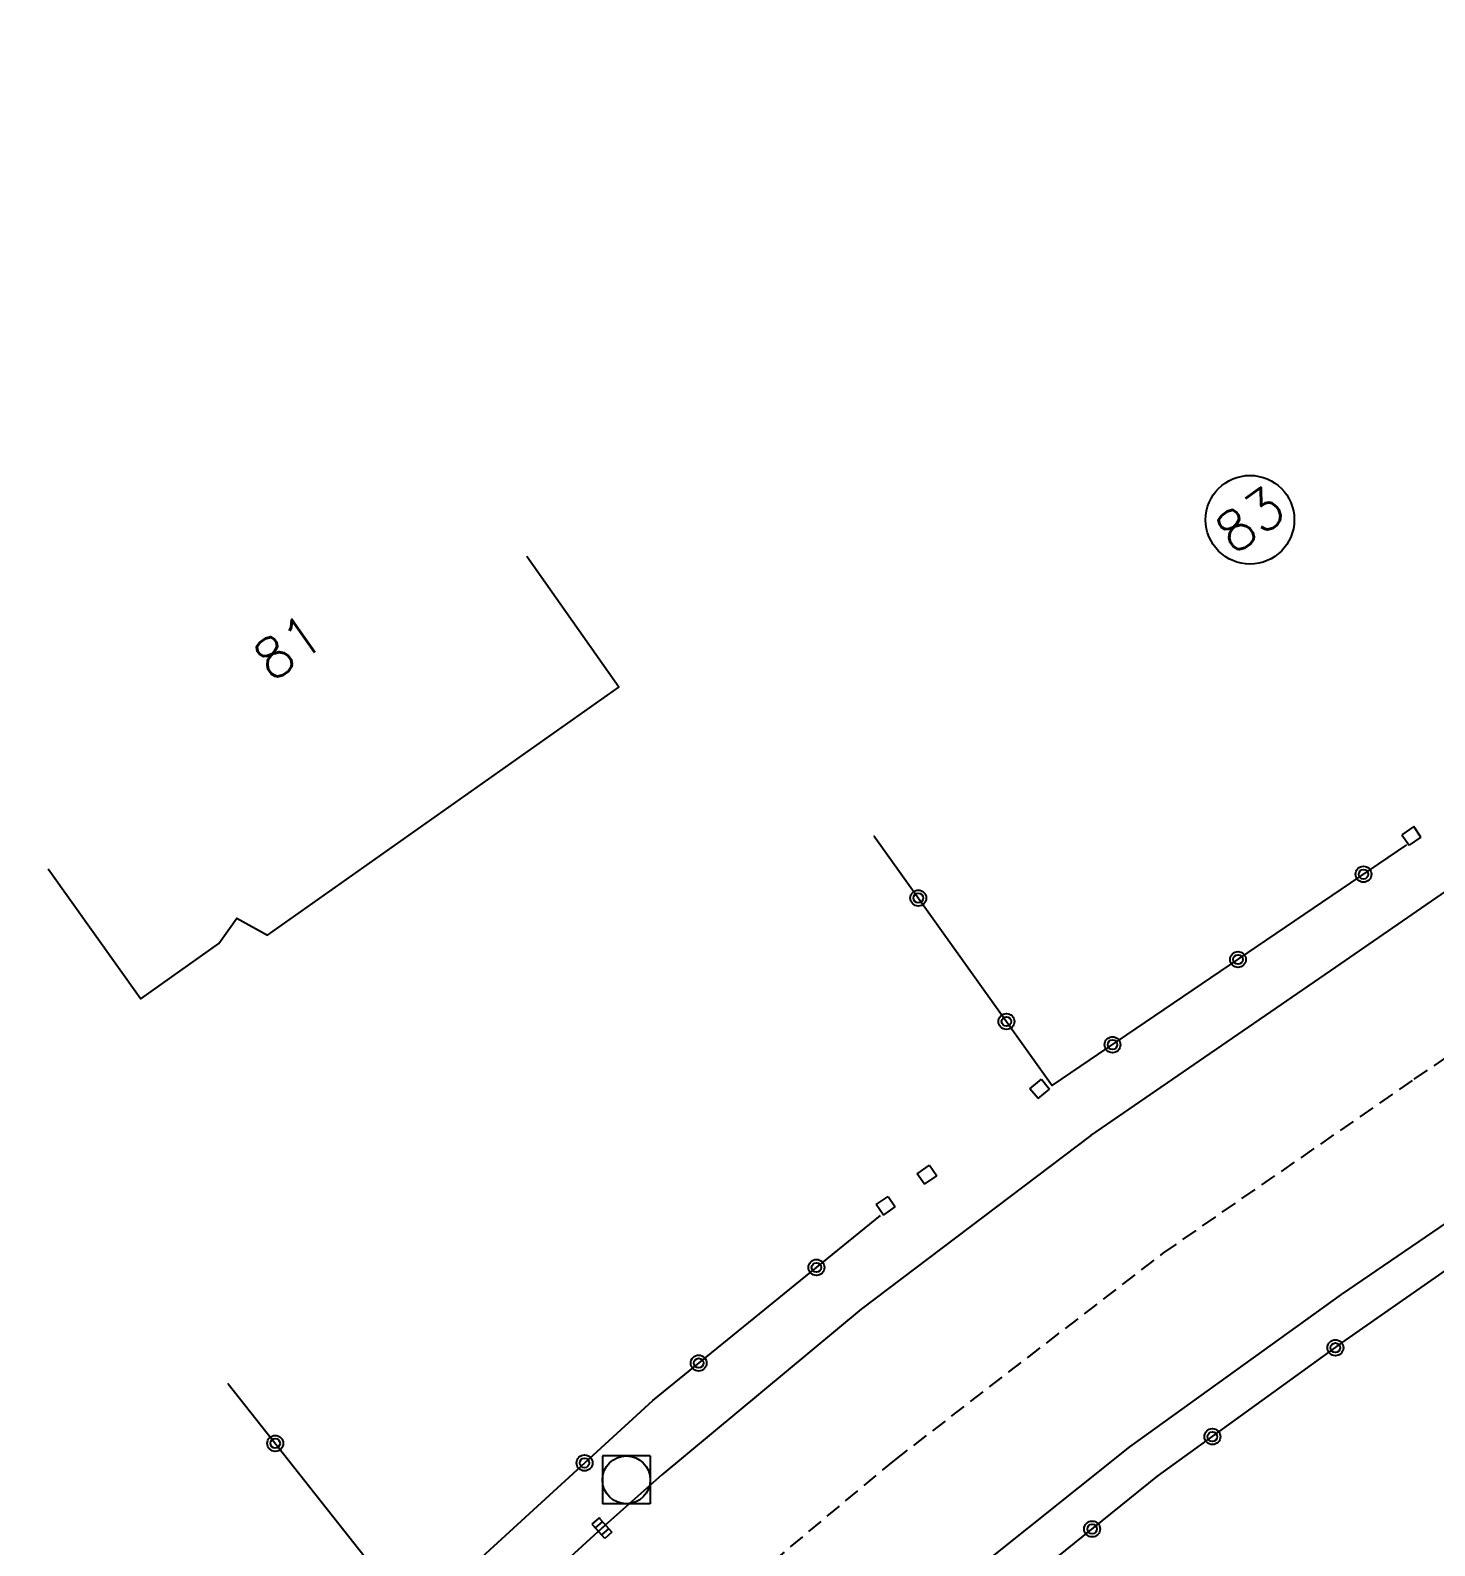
# Model space of a CAD drawing. Header units: millimetres. Extents: x 257000 to 258000, y 143999 to 144912.
# Drawn here: x 257702 to 257745.97, y 144086.77 to 144134.22 of the extents above; entities that cross this region are included whole.
import ezdxf
from ezdxf.enums import TextEntityAlignment as Align

# ---------------------------------------------------------------- set-up
doc = ezdxf.new("R2010")
doc.units = ezdxf.units.MM
doc.linetypes.add('DASHED', pattern=[0.75, 0.5, -0.25])
doc.layers.get('0').update_dxf_attribs({"linetype": 'CONTINUOUS'})
for name, color, linetype in [('W0001', 6, 'DASHED'), ('W0008', 7, 'CONTINUOUS'), ('W0100', 7, 'CONTINUOUS'), ('W0112', 1, 'DASHED'), ('W0322', 7, 'CONTINUOUS'), ('W0400', 7, 'CONTINUOUS'), ('W0420', 7, 'CONTINUOUS'), ('W0991', 7, 'CONTINUOUS'), ('W1102', 7, 'CONTINUOUS')]:
    doc.layers.add(name, color=color, linetype=linetype)
doc.styles.get("Standard").update_dxf_attribs({"font": 'romans.shx', "width": 0.85})

# ---------------------------------------------------------------- blocks, each defined once
blk = doc.blocks.new('T420')
for p, q in [((0.75, 0.75), (-0.75, 0.75)), ((-0.75, 0.75), (-0.75, -0.75)), ((0.75, 0.75), (0.75, -0.75)), ((0.75, -0.75), (-0.75, -0.75))]:
    blk.add_line(p, q)
blk.add_ellipse((0, 0), major_axis=(-0.53, 0.53), ratio=1, start_param=3.926991, end_param=10.210176)
blk = doc.blocks.new('T400')
for p, q in [((-0.15, 0.3), (0.15, 0.3)), ((-0.15, -0.25), (-0.15, 0.3)), ((-0.15, 0.15), (0.15, 0.15)), ((-0.15, 0), (0.15, 0)), ((0.15, 0.3), (0.15, -0.25)), ((-0.15, -0.15), (0.15, -0.15)), ((-0.15, -0.25), (-0.15, -0.3)), ((-0.15, -0.3), (0.15, -0.3)), ((0.15, -0.3), (0.15, -0.25))]:
    blk.add_line(p, q)
blk = doc.blocks.new('t322o')
at = {"color": 0, "linetype": 'Continuous'}
for radius in [0.25, 0.15]:
    blk.add_circle((0, 0), radius, dxfattribs=at)

msp = doc.modelspace()

# ---------------------------------------------------------------- linework, layer by layer
at = {"layer": 'W0001'}
msp.add_lwpolyline([(257676.427, 144003.839), (257681.569, 144019.272), (257684.639, 144028.299), (257690.66, 144042.172), (257694.282, 144049.424), (257698.154, 144056.053), (257702.964, 144063.384), (257709.774, 144071.389), (257714.133, 144076.01), (257719.528, 144081.23), (257724.076, 144085.283), (257729.068, 144089.448), (257737.474, 144095.926), (257745.336, 144101.371), (257755.728, 144108.462), (257766.66, 144115.965), (257778.455, 144124.048), (257790.88, 144132.564), (257808.446, 144144.59), (257820.688, 144152.924), (257836.388, 144163.628), (257857.18, 144177.852)], dxfattribs=at)
at = {"layer": 'W0008'}
msp.add_line((257735.207, 144099.607), (257742.881, 144104.881), dxfattribs=at)
for points in [[(257742.881, 144104.881), (257749.748, 144109.626), (257758.025, 144115.237), (257768.883, 144122.747), (257787.601, 144135.484), (257796.966, 144141.793), (257805.955, 144148.043), (257834.744, 144167.637), (257842.17, 144172.812), (257872.29, 144193.255), (257883.952, 144201.357), (257910.337, 144219.388), (257922.993, 144228.13), (257956.738, 144251.124), (257963.577, 144255.858)], [(257679.66, 144000), (257681.972, 144006.928), (257688.612, 144026.74), (257691.974, 144035.278), (257694.49, 144040.865), (257697.335, 144046.254), (257697.79, 144047.134), (257701.373, 144053.288), (257705.96, 144060.008), (257712.397, 144067.926), (257717.952, 144073.877), (257722.368, 144078.087), (257722.692, 144078.399), (257730.052, 144084.772), (257736.424, 144089.863), (257743.055, 144094.63), (257752.525, 144101.092), (257757.57, 144104.491), (257769.867, 144112.938), (257787.469, 144125.02), (257800.847, 144134.266), (257821.025, 144148.008), (257838.033, 144159.618), (257876.228, 144185.721)], [(257735.207, 144099.607), (257728.015, 144094.175), (257721.78, 144088.98), (257719.9, 144087.314), (257713.477, 144081.435), (257707.15, 144074.852), (257702.045, 144068.97), (257697.89, 144064.552), (257695.244, 144062.155), (257692.317, 144059.927), (257688.66, 144057.702), (257685.959, 144056.394), (257683.095, 144055.196), (257677.498, 144053.536), (257671.175, 144052.454), (257666.73, 144051.725), (257655.185, 144049.865)]]:
    msp.add_lwpolyline(points, dxfattribs=at)
at = {"layer": 'W0100'}
msp.add_lwpolyline([(257702.565, 144107.965), (257705.465, 144103.892), (257707.903, 144105.628), (257708.469, 144106.415), (257709.425, 144105.884), (257720.43, 144113.656), (257717.545, 144117.74), (257717.545, 144117.74), (257717.545, 144117.74), (257717.545, 144117.74), (257717.545, 144117.74), (257717.545, 144117.74), (257717.545, 144117.74), (257717.545, 144117.74), (257717.545, 144117.74), (257717.545, 144117.74), (257717.545, 144117.74), (257717.545, 144117.74), (257717.545, 144117.74), (257717.545, 144117.74), (257717.545, 144117.74), (257717.545, 144117.74), (257717.545, 144117.74), (257717.545, 144117.74), (257717.545, 144117.74), (257717.545, 144117.74), (257717.545, 144117.74), (257717.545, 144117.74), (257717.545, 144117.74), (257717.545, 144117.74), (257717.545, 144117.74), (257717.545, 144117.74), (257717.545, 144117.74), (257717.545, 144117.74), (257717.545, 144117.74), (257717.545, 144117.74), (257717.545, 144117.74), (257717.545, 144117.74), (257717.545, 144117.74), (257717.545, 144117.74), (257717.545, 144117.74), (257717.545, 144117.74), (257717.545, 144117.74), (257717.545, 144117.74), (257717.545, 144117.74), (257717.545, 144117.74), (257717.545, 144117.74), (257717.545, 144117.74), (257717.545, 144117.74), (257717.545, 144117.74), (257717.545, 144117.74), (257717.545, 144117.74), (257717.545, 144117.74), (257717.545, 144117.74), (257717.545, 144117.74), (257717.545, 144117.74), (257717.545, 144117.74), (257717.545, 144117.74), (257717.545, 144117.74), (257717.545, 144117.74), (257717.545, 144117.74), (257717.545, 144117.74), (257717.545, 144117.74), (257717.545, 144117.74), (257717.545, 144117.74), (257717.545, 144117.74), (257717.545, 144117.74), (257717.545, 144117.74), (257717.545, 144117.74), (257717.545, 144117.74), (257717.545, 144117.74), (257717.545, 144117.74), (257717.545, 144117.74), (257717.545, 144117.74), (257717.545, 144117.74), (257717.545, 144117.74), (257717.545, 144117.74), (257717.545, 144117.74), (257717.545, 144117.74), (257717.545, 144117.74), (257717.545, 144117.74), (257717.545, 144117.74), (257717.545, 144117.74), (257717.545, 144117.74), (257717.545, 144117.74), (257717.545, 144117.74), (257717.545, 144117.74), (257717.545, 144117.74), (257717.545, 144117.74), (257717.545, 144117.74), (257717.545, 144117.74), (257717.545, 144117.74), (257717.545, 144117.74), (257717.545, 144117.74), (257717.545, 144117.74), (257717.545, 144117.74), (257717.545, 144117.74), (257717.545, 144117.74), (257717.545, 144117.74), (257717.545, 144117.74), (257717.545, 144117.74), (257717.545, 144117.74), (257717.545, 144117.74), (257717.545, 144117.74), (257717.545, 144117.74), (257717.545, 144117.74), (257717.545, 144117.74), (257717.545, 144117.74), (257717.545, 144117.74), (257717.545, 144117.74), (257717.545, 144117.74), (257717.545, 144117.74), (257717.545, 144117.74), (257717.545, 144117.74), (257717.545, 144117.74), (257717.545, 144117.74), (257717.545, 144117.74), (257717.545, 144117.74), (257717.545, 144117.74), (257717.545, 144117.74)], dxfattribs=at)
at = {"layer": 'W0112'}
for points in [[(257745.543, 144108.958), (257745.316, 144109.287), (257744.944, 144109.031), (257745.171, 144108.702), (257745.171, 144108.702), (257745.171, 144108.702), (257745.171, 144108.702), (257745.171, 144108.702), (257745.171, 144108.702), (257745.171, 144108.702), (257745.171, 144108.702), (257745.171, 144108.702), (257745.171, 144108.702), (257745.171, 144108.702), (257745.171, 144108.702), (257745.171, 144108.702), (257745.171, 144108.702), (257745.171, 144108.702), (257745.171, 144108.702), (257745.171, 144108.702), (257745.171, 144108.702), (257745.171, 144108.702), (257745.171, 144108.702), (257745.171, 144108.702), (257745.171, 144108.702), (257745.171, 144108.702), (257745.171, 144108.702), (257745.171, 144108.702), (257745.171, 144108.702), (257745.171, 144108.702), (257745.171, 144108.702), (257745.171, 144108.702), (257745.171, 144108.702), (257745.171, 144108.702), (257745.171, 144108.702), (257745.171, 144108.702), (257745.171, 144108.702), (257745.171, 144108.702), (257745.171, 144108.702), (257745.171, 144108.702), (257745.171, 144108.702), (257745.171, 144108.702), (257745.171, 144108.702), (257745.171, 144108.702), (257745.171, 144108.702), (257745.171, 144108.702), (257745.171, 144108.702), (257745.171, 144108.702), (257745.171, 144108.702), (257745.171, 144108.702), (257745.171, 144108.702), (257745.171, 144108.702), (257745.171, 144108.702), (257745.171, 144108.702), (257745.171, 144108.702), (257745.171, 144108.702), (257745.171, 144108.702), (257745.171, 144108.702), (257745.171, 144108.702), (257745.171, 144108.702), (257745.171, 144108.702), (257745.171, 144108.702), (257745.171, 144108.702), (257745.171, 144108.702), (257745.171, 144108.702), (257745.171, 144108.702), (257745.171, 144108.702), (257745.171, 144108.702), (257745.171, 144108.702), (257745.171, 144108.702), (257745.171, 144108.702), (257745.171, 144108.702), (257745.171, 144108.702), (257745.171, 144108.702), (257745.171, 144108.702), (257745.171, 144108.702), (257745.171, 144108.702), (257745.171, 144108.702), (257745.171, 144108.702), (257745.171, 144108.702), (257745.171, 144108.702), (257745.171, 144108.702), (257745.171, 144108.702), (257745.171, 144108.702), (257745.171, 144108.702), (257745.171, 144108.702), (257745.171, 144108.702), (257745.171, 144108.702), (257745.171, 144108.702), (257745.171, 144108.702), (257745.171, 144108.702), (257745.171, 144108.702), (257745.171, 144108.702), (257745.171, 144108.702), (257745.171, 144108.702), (257745.171, 144108.702), (257745.171, 144108.702), (257745.171, 144108.702), (257745.171, 144108.702), (257745.171, 144108.702), (257745.171, 144108.702), (257745.171, 144108.702), (257745.171, 144108.702), (257745.171, 144108.702), (257745.171, 144108.702), (257745.171, 144108.702), (257745.171, 144108.702), (257745.171, 144108.702), (257745.171, 144108.702), (257745.171, 144108.702), (257745.171, 144108.702), (257745.171, 144108.702), (257745.171, 144108.702), (257745.171, 144108.702), (257745.171, 144108.702), (257745.171, 144108.702), (257745.171, 144108.702), (257745.171, 144108.702), (257745.171, 144108.702), (257745.171, 144108.702)], [(257745.543, 144108.958), (257745.171, 144108.702), (257745.171, 144108.702), (257745.171, 144108.702), (257745.171, 144108.702), (257745.171, 144108.702), (257745.171, 144108.702), (257745.171, 144108.702), (257745.171, 144108.702), (257745.171, 144108.702), (257745.171, 144108.702), (257745.171, 144108.702), (257745.171, 144108.702), (257745.171, 144108.702), (257745.171, 144108.702), (257745.171, 144108.702), (257745.171, 144108.702), (257745.171, 144108.702), (257745.171, 144108.702), (257745.171, 144108.702), (257745.171, 144108.702), (257745.171, 144108.702), (257745.171, 144108.702), (257745.171, 144108.702), (257745.171, 144108.702), (257745.171, 144108.702), (257745.171, 144108.702), (257745.171, 144108.702), (257745.171, 144108.702), (257745.171, 144108.702), (257745.171, 144108.702), (257745.171, 144108.702), (257745.171, 144108.702), (257745.171, 144108.702), (257745.171, 144108.702), (257745.171, 144108.702), (257745.171, 144108.702), (257745.171, 144108.702), (257745.171, 144108.702), (257745.171, 144108.702), (257745.171, 144108.702), (257745.171, 144108.702), (257745.171, 144108.702), (257745.171, 144108.702), (257745.171, 144108.702), (257745.171, 144108.702), (257745.171, 144108.702), (257745.171, 144108.702), (257745.171, 144108.702), (257745.171, 144108.702), (257745.171, 144108.702), (257745.171, 144108.702), (257745.171, 144108.702), (257745.171, 144108.702), (257745.171, 144108.702), (257745.171, 144108.702), (257745.171, 144108.702), (257745.171, 144108.702), (257745.171, 144108.702), (257745.171, 144108.702), (257745.171, 144108.702), (257745.171, 144108.702), (257745.171, 144108.702), (257745.171, 144108.702), (257745.171, 144108.702), (257745.171, 144108.702), (257745.171, 144108.702), (257745.171, 144108.702), (257745.171, 144108.702), (257745.171, 144108.702), (257745.171, 144108.702), (257745.171, 144108.702), (257745.171, 144108.702), (257745.171, 144108.702), (257745.171, 144108.702), (257745.171, 144108.702), (257745.171, 144108.702), (257745.171, 144108.702), (257745.171, 144108.702), (257745.171, 144108.702), (257745.171, 144108.702), (257745.171, 144108.702), (257745.171, 144108.702), (257745.171, 144108.702), (257745.171, 144108.702), (257745.171, 144108.702), (257745.171, 144108.702), (257745.171, 144108.702), (257745.171, 144108.702), (257745.171, 144108.702), (257745.171, 144108.702), (257745.171, 144108.702), (257745.171, 144108.702), (257745.171, 144108.702), (257745.171, 144108.702), (257745.171, 144108.702), (257745.171, 144108.702), (257745.171, 144108.702), (257745.171, 144108.702), (257745.171, 144108.702), (257745.171, 144108.702), (257745.171, 144108.702), (257745.171, 144108.702), (257745.171, 144108.702), (257745.171, 144108.702), (257745.171, 144108.702), (257745.171, 144108.702), (257745.171, 144108.702), (257745.171, 144108.702), (257745.171, 144108.702), (257745.171, 144108.702), (257745.171, 144108.702), (257745.171, 144108.702), (257745.171, 144108.702), (257745.171, 144108.702), (257745.171, 144108.702), (257745.171, 144108.702), (257745.171, 144108.702), (257745.171, 144108.702), (257745.171, 144108.702)], [(257733.554, 144100.767), (257733.299, 144101.076), (257733.659, 144101.372), (257733.913, 144101.064), (257733.913, 144101.064), (257733.913, 144101.064), (257733.913, 144101.064), (257733.913, 144101.064), (257733.913, 144101.064), (257733.913, 144101.064), (257733.913, 144101.064), (257733.913, 144101.064), (257733.913, 144101.064), (257733.913, 144101.064), (257733.913, 144101.064), (257733.913, 144101.064), (257733.913, 144101.064), (257733.913, 144101.064), (257733.913, 144101.064), (257733.913, 144101.064), (257733.913, 144101.064), (257733.913, 144101.064), (257733.913, 144101.064), (257733.913, 144101.064), (257733.913, 144101.064), (257733.913, 144101.064), (257733.913, 144101.064), (257733.913, 144101.064), (257733.913, 144101.064), (257733.913, 144101.064), (257733.913, 144101.064), (257733.913, 144101.064), (257733.913, 144101.064), (257733.913, 144101.064), (257733.913, 144101.064), (257733.913, 144101.064), (257733.913, 144101.064), (257733.913, 144101.064), (257733.913, 144101.064), (257733.913, 144101.064), (257733.913, 144101.064), (257733.913, 144101.064), (257733.913, 144101.064), (257733.913, 144101.064), (257733.913, 144101.064), (257733.913, 144101.064), (257733.913, 144101.064), (257733.913, 144101.064), (257733.913, 144101.064), (257733.913, 144101.064), (257733.913, 144101.064), (257733.913, 144101.064), (257733.913, 144101.064), (257733.913, 144101.064), (257733.913, 144101.064), (257733.913, 144101.064), (257733.913, 144101.064), (257733.913, 144101.064), (257733.913, 144101.064), (257733.913, 144101.064), (257733.913, 144101.064), (257733.913, 144101.064), (257733.913, 144101.064), (257733.913, 144101.064), (257733.913, 144101.064), (257733.913, 144101.064), (257733.913, 144101.064), (257733.913, 144101.064), (257733.913, 144101.064), (257733.913, 144101.064), (257733.913, 144101.064), (257733.913, 144101.064), (257733.913, 144101.064), (257733.913, 144101.064), (257733.913, 144101.064), (257733.913, 144101.064), (257733.913, 144101.064), (257733.913, 144101.064), (257733.913, 144101.064), (257733.913, 144101.064), (257733.913, 144101.064), (257733.913, 144101.064), (257733.913, 144101.064), (257733.913, 144101.064), (257733.913, 144101.064), (257733.913, 144101.064), (257733.913, 144101.064), (257733.913, 144101.064), (257733.913, 144101.064), (257733.913, 144101.064), (257733.913, 144101.064), (257733.913, 144101.064), (257733.913, 144101.064), (257733.913, 144101.064), (257733.913, 144101.064), (257733.913, 144101.064), (257733.913, 144101.064), (257733.913, 144101.064), (257733.913, 144101.064), (257733.913, 144101.064), (257733.913, 144101.064), (257733.913, 144101.064), (257733.913, 144101.064), (257733.913, 144101.064), (257733.913, 144101.064), (257733.913, 144101.064), (257733.913, 144101.064), (257733.913, 144101.064), (257733.913, 144101.064), (257733.913, 144101.064), (257733.913, 144101.064), (257733.913, 144101.064), (257733.913, 144101.064), (257733.913, 144101.064), (257733.913, 144101.064), (257733.913, 144101.064), (257733.913, 144101.064), (257733.913, 144101.064), (257733.913, 144101.064), (257733.913, 144101.064)], [(257733.554, 144100.767), (257733.913, 144101.064), (257733.913, 144101.064), (257733.913, 144101.064), (257733.913, 144101.064), (257733.913, 144101.064), (257733.913, 144101.064), (257733.913, 144101.064), (257733.913, 144101.064), (257733.913, 144101.064), (257733.913, 144101.064), (257733.913, 144101.064), (257733.913, 144101.064), (257733.913, 144101.064), (257733.913, 144101.064), (257733.913, 144101.064), (257733.913, 144101.064), (257733.913, 144101.064), (257733.913, 144101.064), (257733.913, 144101.064), (257733.913, 144101.064), (257733.913, 144101.064), (257733.913, 144101.064), (257733.913, 144101.064), (257733.913, 144101.064), (257733.913, 144101.064), (257733.913, 144101.064), (257733.913, 144101.064), (257733.913, 144101.064), (257733.913, 144101.064), (257733.913, 144101.064), (257733.913, 144101.064), (257733.913, 144101.064), (257733.913, 144101.064), (257733.913, 144101.064), (257733.913, 144101.064), (257733.913, 144101.064), (257733.913, 144101.064), (257733.913, 144101.064), (257733.913, 144101.064), (257733.913, 144101.064), (257733.913, 144101.064), (257733.913, 144101.064), (257733.913, 144101.064), (257733.913, 144101.064), (257733.913, 144101.064), (257733.913, 144101.064), (257733.913, 144101.064), (257733.913, 144101.064), (257733.913, 144101.064), (257733.913, 144101.064), (257733.913, 144101.064), (257733.913, 144101.064), (257733.913, 144101.064), (257733.913, 144101.064), (257733.913, 144101.064), (257733.913, 144101.064), (257733.913, 144101.064), (257733.913, 144101.064), (257733.913, 144101.064), (257733.913, 144101.064), (257733.913, 144101.064), (257733.913, 144101.064), (257733.913, 144101.064), (257733.913, 144101.064), (257733.913, 144101.064), (257733.913, 144101.064), (257733.913, 144101.064), (257733.913, 144101.064), (257733.913, 144101.064), (257733.913, 144101.064), (257733.913, 144101.064), (257733.913, 144101.064), (257733.913, 144101.064), (257733.913, 144101.064), (257733.913, 144101.064), (257733.913, 144101.064), (257733.913, 144101.064), (257733.913, 144101.064), (257733.913, 144101.064), (257733.913, 144101.064), (257733.913, 144101.064), (257733.913, 144101.064), (257733.913, 144101.064), (257733.913, 144101.064), (257733.913, 144101.064), (257733.913, 144101.064), (257733.913, 144101.064), (257733.913, 144101.064), (257733.913, 144101.064), (257733.913, 144101.064), (257733.913, 144101.064), (257733.913, 144101.064), (257733.913, 144101.064), (257733.913, 144101.064), (257733.913, 144101.064), (257733.913, 144101.064), (257733.913, 144101.064), (257733.913, 144101.064), (257733.913, 144101.064), (257733.913, 144101.064), (257733.913, 144101.064), (257733.913, 144101.064), (257733.913, 144101.064), (257733.913, 144101.064), (257733.913, 144101.064), (257733.913, 144101.064), (257733.913, 144101.064), (257733.913, 144101.064), (257733.913, 144101.064), (257733.913, 144101.064), (257733.913, 144101.064), (257733.913, 144101.064), (257733.913, 144101.064), (257733.913, 144101.064), (257733.913, 144101.064), (257733.913, 144101.064), (257733.913, 144101.064), (257733.913, 144101.064), (257733.913, 144101.064)], [(257729.996, 144098.082), (257729.769, 144098.411), (257730.159, 144098.68), (257730.386, 144098.35), (257730.386, 144098.35), (257730.386, 144098.35), (257730.386, 144098.35), (257730.386, 144098.35), (257730.386, 144098.35), (257730.386, 144098.35), (257730.386, 144098.35), (257730.386, 144098.35), (257730.386, 144098.35), (257730.386, 144098.35), (257730.386, 144098.35), (257730.386, 144098.35), (257730.386, 144098.35), (257730.386, 144098.35), (257730.386, 144098.35), (257730.386, 144098.35), (257730.386, 144098.35), (257730.386, 144098.35), (257730.386, 144098.35), (257730.386, 144098.35), (257730.386, 144098.35), (257730.386, 144098.35), (257730.386, 144098.35), (257730.386, 144098.35), (257730.386, 144098.35), (257730.386, 144098.35), (257730.386, 144098.35), (257730.386, 144098.35), (257730.386, 144098.35), (257730.386, 144098.35), (257730.386, 144098.35), (257730.386, 144098.35), (257730.386, 144098.35), (257730.386, 144098.35), (257730.386, 144098.35), (257730.386, 144098.35), (257730.386, 144098.35), (257730.386, 144098.35), (257730.386, 144098.35), (257730.386, 144098.35), (257730.386, 144098.35), (257730.386, 144098.35), (257730.386, 144098.35), (257730.386, 144098.35), (257730.386, 144098.35), (257730.386, 144098.35), (257730.386, 144098.35), (257730.386, 144098.35), (257730.386, 144098.35), (257730.386, 144098.35), (257730.386, 144098.35), (257730.386, 144098.35), (257730.386, 144098.35), (257730.386, 144098.35), (257730.386, 144098.35), (257730.386, 144098.35), (257730.386, 144098.35), (257730.386, 144098.35), (257730.386, 144098.35), (257730.386, 144098.35), (257730.386, 144098.35), (257730.386, 144098.35), (257730.386, 144098.35), (257730.386, 144098.35), (257730.386, 144098.35), (257730.386, 144098.35), (257730.386, 144098.35), (257730.386, 144098.35), (257730.386, 144098.35), (257730.386, 144098.35), (257730.386, 144098.35), (257730.386, 144098.35), (257730.386, 144098.35), (257730.386, 144098.35), (257730.386, 144098.35), (257730.386, 144098.35), (257730.386, 144098.35), (257730.386, 144098.35), (257730.386, 144098.35), (257730.386, 144098.35), (257730.386, 144098.35), (257730.386, 144098.35), (257730.386, 144098.35), (257730.386, 144098.35), (257730.386, 144098.35), (257730.386, 144098.35), (257730.386, 144098.35), (257730.386, 144098.35), (257730.386, 144098.35), (257730.386, 144098.35), (257730.386, 144098.35), (257730.386, 144098.35), (257730.386, 144098.35), (257730.386, 144098.35), (257730.386, 144098.35), (257730.386, 144098.35), (257730.386, 144098.35), (257730.386, 144098.35), (257730.386, 144098.35), (257730.386, 144098.35), (257730.386, 144098.35), (257730.386, 144098.35), (257730.386, 144098.35), (257730.386, 144098.35), (257730.386, 144098.35), (257730.386, 144098.35), (257730.386, 144098.35), (257730.386, 144098.35), (257730.386, 144098.35), (257730.386, 144098.35), (257730.386, 144098.35), (257730.386, 144098.35), (257730.386, 144098.35), (257730.386, 144098.35), (257730.386, 144098.35), (257730.386, 144098.35)], [(257729.996, 144098.082), (257730.386, 144098.35), (257730.386, 144098.35), (257730.386, 144098.35), (257730.386, 144098.35), (257730.386, 144098.35), (257730.386, 144098.35), (257730.386, 144098.35), (257730.386, 144098.35), (257730.386, 144098.35), (257730.386, 144098.35), (257730.386, 144098.35), (257730.386, 144098.35), (257730.386, 144098.35), (257730.386, 144098.35), (257730.386, 144098.35), (257730.386, 144098.35), (257730.386, 144098.35), (257730.386, 144098.35), (257730.386, 144098.35), (257730.386, 144098.35), (257730.386, 144098.35), (257730.386, 144098.35), (257730.386, 144098.35), (257730.386, 144098.35), (257730.386, 144098.35), (257730.386, 144098.35), (257730.386, 144098.35), (257730.386, 144098.35), (257730.386, 144098.35), (257730.386, 144098.35), (257730.386, 144098.35), (257730.386, 144098.35), (257730.386, 144098.35), (257730.386, 144098.35), (257730.386, 144098.35), (257730.386, 144098.35), (257730.386, 144098.35), (257730.386, 144098.35), (257730.386, 144098.35), (257730.386, 144098.35), (257730.386, 144098.35), (257730.386, 144098.35), (257730.386, 144098.35), (257730.386, 144098.35), (257730.386, 144098.35), (257730.386, 144098.35), (257730.386, 144098.35), (257730.386, 144098.35), (257730.386, 144098.35), (257730.386, 144098.35), (257730.386, 144098.35), (257730.386, 144098.35), (257730.386, 144098.35), (257730.386, 144098.35), (257730.386, 144098.35), (257730.386, 144098.35), (257730.386, 144098.35), (257730.386, 144098.35), (257730.386, 144098.35), (257730.386, 144098.35), (257730.386, 144098.35), (257730.386, 144098.35), (257730.386, 144098.35), (257730.386, 144098.35), (257730.386, 144098.35), (257730.386, 144098.35), (257730.386, 144098.35), (257730.386, 144098.35), (257730.386, 144098.35), (257730.386, 144098.35), (257730.386, 144098.35), (257730.386, 144098.35), (257730.386, 144098.35), (257730.386, 144098.35), (257730.386, 144098.35), (257730.386, 144098.35), (257730.386, 144098.35), (257730.386, 144098.35), (257730.386, 144098.35), (257730.386, 144098.35), (257730.386, 144098.35), (257730.386, 144098.35), (257730.386, 144098.35), (257730.386, 144098.35), (257730.386, 144098.35), (257730.386, 144098.35), (257730.386, 144098.35), (257730.386, 144098.35), (257730.386, 144098.35), (257730.386, 144098.35), (257730.386, 144098.35), (257730.386, 144098.35), (257730.386, 144098.35), (257730.386, 144098.35), (257730.386, 144098.35), (257730.386, 144098.35), (257730.386, 144098.35), (257730.386, 144098.35), (257730.386, 144098.35), (257730.386, 144098.35), (257730.386, 144098.35), (257730.386, 144098.35), (257730.386, 144098.35), (257730.386, 144098.35), (257730.386, 144098.35), (257730.386, 144098.35), (257730.386, 144098.35), (257730.386, 144098.35), (257730.386, 144098.35), (257730.386, 144098.35), (257730.386, 144098.35), (257730.386, 144098.35), (257730.386, 144098.35), (257730.386, 144098.35), (257730.386, 144098.35), (257730.386, 144098.35), (257730.386, 144098.35), (257730.386, 144098.35), (257730.386, 144098.35)], [(257728.712, 144097.12), (257728.487, 144097.451), (257728.861, 144097.704), (257729.086, 144097.373), (257729.086, 144097.373), (257729.086, 144097.373), (257729.086, 144097.373), (257729.086, 144097.373), (257729.086, 144097.373), (257729.086, 144097.373), (257729.086, 144097.373), (257729.086, 144097.373), (257729.086, 144097.373), (257729.086, 144097.373), (257729.086, 144097.373), (257729.086, 144097.373), (257729.086, 144097.373), (257729.086, 144097.373), (257729.086, 144097.373), (257729.086, 144097.373), (257729.086, 144097.373), (257729.086, 144097.373), (257729.086, 144097.373), (257729.086, 144097.373), (257729.086, 144097.373), (257729.086, 144097.373), (257729.086, 144097.373), (257729.086, 144097.373), (257729.086, 144097.373), (257729.086, 144097.373), (257729.086, 144097.373), (257729.086, 144097.373), (257729.086, 144097.373), (257729.086, 144097.373), (257729.086, 144097.373), (257729.086, 144097.373), (257729.086, 144097.373), (257729.086, 144097.373), (257729.086, 144097.373), (257729.086, 144097.373), (257729.086, 144097.373), (257729.086, 144097.373), (257729.086, 144097.373), (257729.086, 144097.373), (257729.086, 144097.373), (257729.086, 144097.373), (257729.086, 144097.373), (257729.086, 144097.373), (257729.086, 144097.373), (257729.086, 144097.373), (257729.086, 144097.373), (257729.086, 144097.373), (257729.086, 144097.373), (257729.086, 144097.373), (257729.086, 144097.373), (257729.086, 144097.373), (257729.086, 144097.373), (257729.086, 144097.373), (257729.086, 144097.373), (257729.086, 144097.373), (257729.086, 144097.373), (257729.086, 144097.373), (257729.086, 144097.373), (257729.086, 144097.373), (257729.086, 144097.373), (257729.086, 144097.373), (257729.086, 144097.373), (257729.086, 144097.373), (257729.086, 144097.373), (257729.086, 144097.373), (257729.086, 144097.373), (257729.086, 144097.373), (257729.086, 144097.373), (257729.086, 144097.373), (257729.086, 144097.373), (257729.086, 144097.373), (257729.086, 144097.373), (257729.086, 144097.373), (257729.086, 144097.373), (257729.086, 144097.373), (257729.086, 144097.373), (257729.086, 144097.373), (257729.086, 144097.373), (257729.086, 144097.373), (257729.086, 144097.373), (257729.086, 144097.373), (257729.086, 144097.373), (257729.086, 144097.373), (257729.086, 144097.373), (257729.086, 144097.373), (257729.086, 144097.373), (257729.086, 144097.373), (257729.086, 144097.373), (257729.086, 144097.373), (257729.086, 144097.373), (257729.086, 144097.373), (257729.086, 144097.373), (257729.086, 144097.373), (257729.086, 144097.373), (257729.086, 144097.373), (257729.086, 144097.373), (257729.086, 144097.373), (257729.086, 144097.373), (257729.086, 144097.373), (257729.086, 144097.373), (257729.086, 144097.373), (257729.086, 144097.373), (257729.086, 144097.373), (257729.086, 144097.373), (257729.086, 144097.373), (257729.086, 144097.373), (257729.086, 144097.373), (257729.086, 144097.373), (257729.086, 144097.373), (257729.086, 144097.373), (257729.086, 144097.373), (257729.086, 144097.373), (257729.086, 144097.373), (257729.086, 144097.373), (257729.086, 144097.373)], [(257728.712, 144097.12), (257729.086, 144097.373), (257729.086, 144097.373), (257729.086, 144097.373), (257729.086, 144097.373), (257729.086, 144097.373), (257729.086, 144097.373), (257729.086, 144097.373), (257729.086, 144097.373), (257729.086, 144097.373), (257729.086, 144097.373), (257729.086, 144097.373), (257729.086, 144097.373), (257729.086, 144097.373), (257729.086, 144097.373), (257729.086, 144097.373), (257729.086, 144097.373), (257729.086, 144097.373), (257729.086, 144097.373), (257729.086, 144097.373), (257729.086, 144097.373), (257729.086, 144097.373), (257729.086, 144097.373), (257729.086, 144097.373), (257729.086, 144097.373), (257729.086, 144097.373), (257729.086, 144097.373), (257729.086, 144097.373), (257729.086, 144097.373), (257729.086, 144097.373), (257729.086, 144097.373), (257729.086, 144097.373), (257729.086, 144097.373), (257729.086, 144097.373), (257729.086, 144097.373), (257729.086, 144097.373), (257729.086, 144097.373), (257729.086, 144097.373), (257729.086, 144097.373), (257729.086, 144097.373), (257729.086, 144097.373), (257729.086, 144097.373), (257729.086, 144097.373), (257729.086, 144097.373), (257729.086, 144097.373), (257729.086, 144097.373), (257729.086, 144097.373), (257729.086, 144097.373), (257729.086, 144097.373), (257729.086, 144097.373), (257729.086, 144097.373), (257729.086, 144097.373), (257729.086, 144097.373), (257729.086, 144097.373), (257729.086, 144097.373), (257729.086, 144097.373), (257729.086, 144097.373), (257729.086, 144097.373), (257729.086, 144097.373), (257729.086, 144097.373), (257729.086, 144097.373), (257729.086, 144097.373), (257729.086, 144097.373), (257729.086, 144097.373), (257729.086, 144097.373), (257729.086, 144097.373), (257729.086, 144097.373), (257729.086, 144097.373), (257729.086, 144097.373), (257729.086, 144097.373), (257729.086, 144097.373), (257729.086, 144097.373), (257729.086, 144097.373), (257729.086, 144097.373), (257729.086, 144097.373), (257729.086, 144097.373), (257729.086, 144097.373), (257729.086, 144097.373), (257729.086, 144097.373), (257729.086, 144097.373), (257729.086, 144097.373), (257729.086, 144097.373), (257729.086, 144097.373), (257729.086, 144097.373), (257729.086, 144097.373), (257729.086, 144097.373), (257729.086, 144097.373), (257729.086, 144097.373), (257729.086, 144097.373), (257729.086, 144097.373), (257729.086, 144097.373), (257729.086, 144097.373), (257729.086, 144097.373), (257729.086, 144097.373), (257729.086, 144097.373), (257729.086, 144097.373), (257729.086, 144097.373), (257729.086, 144097.373), (257729.086, 144097.373), (257729.086, 144097.373), (257729.086, 144097.373), (257729.086, 144097.373), (257729.086, 144097.373), (257729.086, 144097.373), (257729.086, 144097.373), (257729.086, 144097.373), (257729.086, 144097.373), (257729.086, 144097.373), (257729.086, 144097.373), (257729.086, 144097.373), (257729.086, 144097.373), (257729.086, 144097.373), (257729.086, 144097.373), (257729.086, 144097.373), (257729.086, 144097.373), (257729.086, 144097.373), (257729.086, 144097.373), (257729.086, 144097.373), (257729.086, 144097.373), (257729.086, 144097.373)]]:
    msp.add_lwpolyline(points, dxfattribs=at)
at = {"layer": 'W0322'}
for points in [[(257681.357, 144000), (257683.139, 144005.61), (257688.514, 144022.452), (257691.763, 144031.149), (257695.394, 144039.53), (257699.288, 144047.367), (257704.115, 144055.226), (257709.244, 144062.346), (257715.115, 144069.213), (257721.449, 144075.56), (257730.367, 144083.35), (257737.295, 144088.938), (257743.174, 144093.188), (257751.965, 144099.333), (257769.313, 144111.258), (257783.798, 144121.148), (257801.431, 144133.262)], [(257728.427, 144108.981), (257728.427, 144108.981), (257728.427, 144108.981), (257728.427, 144108.981), (257728.427, 144108.981), (257728.427, 144108.981), (257728.427, 144108.981), (257728.427, 144108.981), (257728.427, 144108.981), (257728.427, 144108.981), (257728.427, 144108.981), (257728.427, 144108.981), (257728.427, 144108.981), (257728.427, 144108.981), (257728.427, 144108.981), (257728.427, 144108.981), (257728.427, 144108.981), (257728.427, 144108.981), (257728.427, 144108.981), (257728.427, 144108.981), (257728.427, 144108.981), (257728.427, 144108.981), (257728.427, 144108.981), (257728.427, 144108.981), (257728.427, 144108.981), (257728.427, 144108.981), (257728.427, 144108.981), (257728.427, 144108.981), (257728.427, 144108.981), (257728.427, 144108.981), (257728.427, 144108.981), (257728.427, 144108.981), (257728.427, 144108.981), (257728.427, 144108.981), (257728.427, 144108.981), (257728.427, 144108.981), (257728.427, 144108.981), (257728.427, 144108.981), (257728.427, 144108.981), (257728.427, 144108.981), (257728.427, 144108.981), (257728.427, 144108.981), (257728.427, 144108.981), (257728.427, 144108.981), (257728.427, 144108.981), (257728.427, 144108.981), (257728.427, 144108.981), (257728.427, 144108.981), (257728.427, 144108.981), (257728.427, 144108.981), (257728.427, 144108.981), (257728.427, 144108.981), (257728.427, 144108.981), (257728.427, 144108.981), (257728.427, 144108.981), (257728.427, 144108.981), (257728.427, 144108.981), (257728.427, 144108.981), (257728.427, 144108.981), (257728.427, 144108.981), (257728.427, 144108.981), (257728.427, 144108.981), (257728.427, 144108.981), (257728.427, 144108.981), (257728.427, 144108.981), (257728.427, 144108.981), (257728.427, 144108.981), (257728.427, 144108.981), (257728.427, 144108.981), (257728.427, 144108.981), (257728.427, 144108.981), (257728.427, 144108.981), (257728.427, 144108.981), (257728.427, 144108.981), (257728.427, 144108.981), (257728.427, 144108.981), (257728.427, 144108.981), (257728.427, 144108.981), (257728.427, 144108.981), (257728.427, 144108.981), (257728.427, 144108.981), (257728.427, 144108.981), (257728.427, 144108.981), (257728.427, 144108.981), (257728.427, 144108.981), (257728.427, 144108.981), (257728.427, 144108.981), (257728.427, 144108.981), (257728.427, 144108.981), (257728.427, 144108.981), (257728.427, 144108.981), (257728.427, 144108.981), (257728.427, 144108.981), (257728.427, 144108.981), (257728.427, 144108.981), (257728.427, 144108.981), (257728.427, 144108.981), (257728.427, 144108.981), (257728.427, 144108.981), (257728.427, 144108.981), (257728.427, 144108.981)], [(257728.427, 144108.981), (257728.427, 144108.981), (257728.427, 144108.981), (257728.427, 144108.981), (257728.427, 144108.981), (257728.427, 144108.981), (257728.427, 144108.981), (257728.427, 144108.981), (257728.427, 144108.981), (257728.427, 144108.981), (257728.427, 144108.981), (257728.427, 144108.981), (257728.427, 144108.981), (257728.427, 144108.981), (257728.427, 144108.981), (257728.427, 144108.981), (257728.427, 144108.981), (257728.427, 144108.981), (257733.998, 144101.172), (257745.105, 144108.715)], [(257708.198, 144091.833), (257708.198, 144091.833), (257708.198, 144091.833), (257708.198, 144091.833), (257708.198, 144091.833), (257708.198, 144091.833), (257708.198, 144091.833), (257708.198, 144091.833), (257708.198, 144091.833), (257708.198, 144091.833), (257708.198, 144091.833), (257708.198, 144091.833), (257708.198, 144091.833), (257708.198, 144091.833), (257708.198, 144091.833), (257708.198, 144091.833), (257708.198, 144091.833), (257714.02, 144084.468), (257721.49, 144091.314), (257728.626, 144097.11)], [(257708.198, 144091.833), (257708.198, 144091.833), (257708.198, 144091.833), (257708.198, 144091.833), (257708.198, 144091.833), (257708.198, 144091.833), (257708.198, 144091.833), (257708.198, 144091.833), (257708.198, 144091.833), (257708.198, 144091.833), (257708.198, 144091.833), (257708.198, 144091.833), (257708.198, 144091.833), (257708.198, 144091.833), (257708.198, 144091.833), (257708.198, 144091.833), (257708.198, 144091.833), (257708.198, 144091.833), (257708.198, 144091.833), (257708.198, 144091.833), (257708.198, 144091.833), (257708.198, 144091.833), (257708.198, 144091.833), (257708.198, 144091.833), (257708.198, 144091.833), (257708.198, 144091.833), (257708.198, 144091.833), (257708.198, 144091.833), (257708.198, 144091.833), (257708.198, 144091.833), (257708.198, 144091.833), (257708.198, 144091.833), (257708.198, 144091.833), (257708.198, 144091.833), (257708.198, 144091.833), (257708.198, 144091.833), (257708.198, 144091.833), (257708.198, 144091.833), (257708.198, 144091.833), (257708.198, 144091.833), (257708.198, 144091.833), (257708.198, 144091.833), (257708.198, 144091.833), (257708.198, 144091.833), (257708.198, 144091.833), (257708.198, 144091.833), (257708.198, 144091.833), (257708.198, 144091.833), (257708.198, 144091.833), (257708.198, 144091.833), (257708.198, 144091.833), (257708.198, 144091.833), (257708.198, 144091.833), (257708.198, 144091.833), (257708.198, 144091.833), (257708.198, 144091.833), (257708.198, 144091.833), (257708.198, 144091.833), (257708.198, 144091.833), (257708.198, 144091.833), (257708.198, 144091.833), (257708.198, 144091.833), (257708.198, 144091.833), (257708.198, 144091.833), (257708.198, 144091.833), (257708.198, 144091.833), (257708.198, 144091.833), (257708.198, 144091.833), (257708.198, 144091.833), (257708.198, 144091.833), (257708.198, 144091.833), (257708.198, 144091.833), (257708.198, 144091.833), (257708.198, 144091.833), (257708.198, 144091.833), (257708.198, 144091.833), (257708.198, 144091.833), (257708.198, 144091.833), (257708.198, 144091.833), (257708.198, 144091.833), (257708.198, 144091.833), (257708.198, 144091.833), (257708.198, 144091.833), (257708.198, 144091.833), (257708.198, 144091.833), (257708.198, 144091.833), (257708.198, 144091.833), (257708.198, 144091.833), (257708.198, 144091.833), (257708.198, 144091.833), (257708.198, 144091.833), (257708.198, 144091.833), (257708.198, 144091.833), (257708.198, 144091.833), (257708.198, 144091.833), (257708.198, 144091.833), (257708.198, 144091.833), (257708.198, 144091.833), (257708.198, 144091.833), (257708.198, 144091.833), (257708.198, 144091.833)]]:
    msp.add_lwpolyline(points, dxfattribs=at)
at = {"layer": 'W1102'}
msp.add_circle((257740.191, 144118.894), 1.388, dxfattribs=at)

# ---------------------------------------------------------------- block references
at = {"layer": 'W0322'}
for p, rotation in [((257743.745, 144107.792), 34.18127528871769), ((257729.806, 144107.048), 305.5043671976225), ((257739.816, 144105.123), 34.18127528871769), ((257732.565, 144103.181), 305.5043671976225), ((257735.886, 144102.454), 34.18127528871769), ((257726.616, 144095.478), 39.08407478423078), ((257742.864, 144092.964), 35.86362009797832), ((257722.929, 144092.483), 39.08407478423078), ((257709.671, 144089.97), 308.3261708396655), ((257739.014, 144090.181), 35.86362009797832), ((257719.355, 144089.357), 42.50418620966941), ((257735.249, 144087.288), 38.88906548474987)]:
    msp.add_blockref('t322o', p, dxfattribs=dict(at, rotation=rotation))
at = {"layer": 'W0400', "rotation": 221.5622604781721}
msp.add_blockref('T400', (257719.9, 144087.314), dxfattribs=at)
at = {"layer": 'W0420'}
msp.add_blockref('T420', (257720.665, 144088.827), dxfattribs=at)

# ---------------------------------------------------------------- texts
at = {"layer": 'W0991'}
for s, rotation, p in [('83', 35.3285, (257740.191, 144118.894)), ('81', 35.2346, (257710.073, 144114.911))]:
    msp.add_text(s, height=1.25, rotation=rotation, dxfattribs=at).set_placement(p, align=Align.MIDDLE)

doc.saveas('drawing.dxf')
